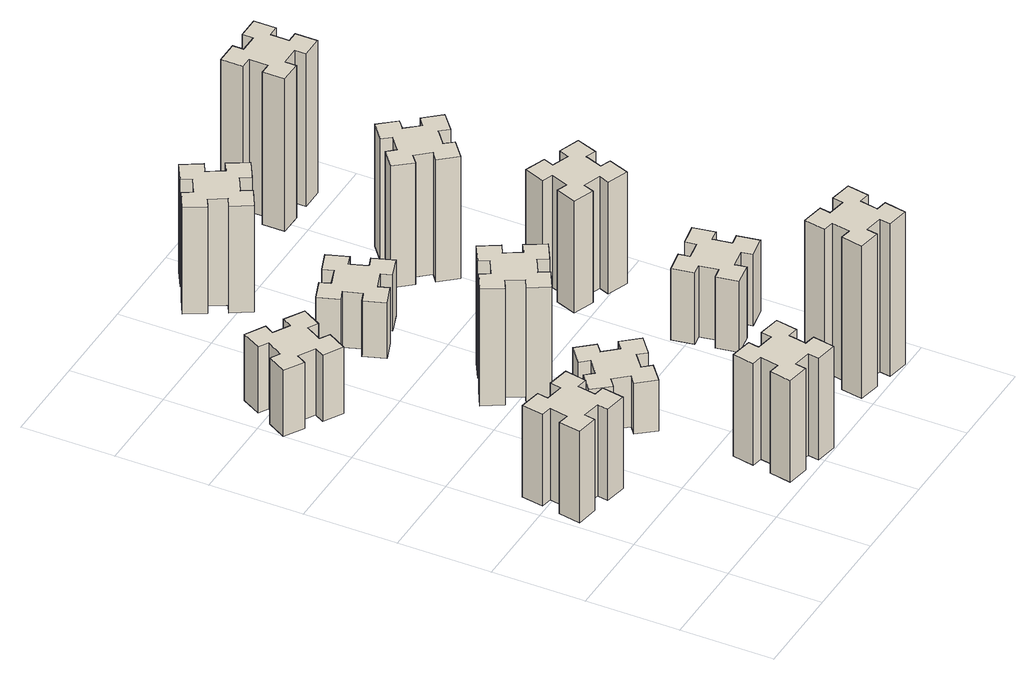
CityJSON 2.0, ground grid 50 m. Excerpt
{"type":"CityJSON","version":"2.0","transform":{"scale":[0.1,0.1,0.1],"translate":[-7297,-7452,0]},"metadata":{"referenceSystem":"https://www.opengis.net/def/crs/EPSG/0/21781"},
"CityObjects":{
"building1":{"type":"Building","attributes":{"class":"1000","function":"1000","usage":"1000","yearOfConstruction":2016,"roofType":"1000","measuredHeight":54,"storeysAboveGround":30,"storeysBelowGround":0},"geometry":[{"type":"Solid","lod":"1","boundaries":[[[[0,1,2,3,4,5,6,7,8,9,10,11,12,13,14,15,16,17,18,19]],[[17,16,20,21]],[[16,15,22,20]],[[15,14,23,22]],[[14,13,24,23]],[[13,12,25,24]],[[12,11,26,25]],[[11,10,27,26]],[[10,9,28,27]],[[9,8,29,28]],[[8,7,30,29]],[[7,6,31,30]],[[6,5,32,31]],[[5,4,33,32]],[[4,3,34,33]],[[3,2,35,34]],[[2,1,36,35]],[[1,0,37,36]],[[0,19,38,37]],[[19,18,39,38]],[[18,17,21,39]],[[24,25,26,27,28,29,30,31,32,33,34,35,36,37,38,39,21,20,22,23]]]]}]},
"building2":{"type":"Building","attributes":{"class":"1000","function":"1000","usage":"1000","yearOfConstruction":2016,"roofType":"1000","measuredHeight":39,"storeysAboveGround":30,"storeysBelowGround":0},"geometry":[{"type":"Solid","lod":"1","boundaries":[[[[40,41,42,43,44,45,46,47,48,49,50,51,52,53,54,55,56,57,58,59]],[[57,56,60,61]],[[56,55,62,60]],[[55,54,63,62]],[[54,53,64,63]],[[53,52,65,64]],[[52,51,66,65]],[[51,50,67,66]],[[50,49,68,67]],[[49,48,69,68]],[[48,47,70,69]],[[47,46,71,70]],[[46,45,72,71]],[[45,44,73,72]],[[44,43,74,73]],[[43,42,75,74]],[[42,41,76,75]],[[41,40,77,76]],[[40,59,78,77]],[[59,58,79,78]],[[58,57,61,79]],[[64,65,66,67,68,69,70,71,72,73,74,75,76,77,78,79,61,60,62,63]]]]}]},
"building3":{"type":"Building","attributes":{"class":"1000","function":"1000","usage":"1000","yearOfConstruction":2016,"roofType":"1000","measuredHeight":60,"storeysAboveGround":30,"storeysBelowGround":0},"geometry":[{"type":"Solid","lod":"1","boundaries":[[[[80,81,82,83,84,85,86,87,88,89,90,91,92,93,94,95,96,97,98,99]],[[97,96,100,101]],[[96,95,102,100]],[[95,94,103,102]],[[94,93,104,103]],[[93,92,105,104]],[[92,91,106,105]],[[91,90,107,106]],[[90,89,108,107]],[[89,88,109,108]],[[88,87,110,109]],[[87,86,111,110]],[[86,85,112,111]],[[85,84,113,112]],[[84,83,114,113]],[[83,82,115,114]],[[82,81,116,115]],[[81,80,117,116]],[[80,99,118,117]],[[99,98,119,118]],[[98,97,101,119]],[[104,105,106,107,108,109,110,111,112,113,114,115,116,117,118,119,101,100,102,103]]]]}]},
"building4":{"type":"Building","attributes":{"class":"1000","function":"1000","usage":"1000","yearOfConstruction":2016,"roofType":"1000","measuredHeight":30,"storeysAboveGround":30,"storeysBelowGround":0},"geometry":[{"type":"Solid","lod":"1","boundaries":[[[[120,121,122,123,124,125,126,127,128,129,130,131,132,133,134,135,136,137,138,139]],[[137,136,140,141]],[[136,135,142,140]],[[135,134,143,142]],[[134,133,144,143]],[[133,132,145,144]],[[132,131,146,145]],[[131,130,147,146]],[[130,129,148,147]],[[129,128,149,148]],[[128,127,150,149]],[[127,126,151,150]],[[126,125,152,151]],[[125,124,153,152]],[[124,123,154,153]],[[123,122,155,154]],[[122,121,156,155]],[[121,120,157,156]],[[120,139,158,157]],[[139,138,159,158]],[[138,137,141,159]],[[144,145,146,147,148,149,150,151,152,153,154,155,156,157,158,159,141,140,142,143]]]]}]},
"building5":{"type":"Building","attributes":{"class":"1000","function":"1000","usage":"1000","yearOfConstruction":2016,"roofType":"1000","measuredHeight":69,"storeysAboveGround":30,"storeysBelowGround":0},"geometry":[{"type":"Solid","lod":"1","boundaries":[[[[160,161,162,163,164,165,166,167,168,169,170,171,172,173,174,175,176,177,178,179]],[[177,176,180,181]],[[176,175,182,180]],[[175,174,183,182]],[[174,173,184,183]],[[173,172,185,184]],[[172,171,186,185]],[[171,170,187,186]],[[170,169,188,187]],[[169,168,189,188]],[[168,167,190,189]],[[167,166,191,190]],[[166,165,192,191]],[[165,164,193,192]],[[164,163,194,193]],[[163,162,195,194]],[[162,161,196,195]],[[161,160,197,196]],[[160,179,198,197]],[[179,178,199,198]],[[178,177,181,199]],[[184,185,186,187,188,189,190,191,192,193,194,195,196,197,198,199,181,180,182,183]]]]}]},
"building6":{"type":"Building","attributes":{"class":"1000","function":"1000","usage":"1000","yearOfConstruction":2016,"roofType":"1000","measuredHeight":33,"storeysAboveGround":30,"storeysBelowGround":0},"geometry":[{"type":"Solid","lod":"1","boundaries":[[[[200,201,202,203,204,205,206,207,208,209,210,211,212,213,214,215,216,217,218,219]],[[217,216,220,221]],[[216,215,222,220]],[[215,214,223,222]],[[214,213,224,223]],[[213,212,225,224]],[[212,211,226,225]],[[211,210,227,226]],[[210,209,228,227]],[[209,208,229,228]],[[208,207,230,229]],[[207,206,231,230]],[[206,205,232,231]],[[205,204,233,232]],[[204,203,234,233]],[[203,202,235,234]],[[202,201,236,235]],[[201,200,237,236]],[[200,219,238,237]],[[219,218,239,238]],[[218,217,221,239]],[[224,225,226,227,228,229,230,231,232,233,234,235,236,237,238,239,221,220,222,223]]]]}]},
"building7":{"type":"Building","attributes":{"class":"1000","function":"1000","usage":"1000","yearOfConstruction":2016,"roofType":"1000","measuredHeight":90,"storeysAboveGround":30,"storeysBelowGround":0},"geometry":[{"type":"Solid","lod":"1","boundaries":[[[[240,241,242,243,244,245,246,247,248,249,250,251,252,253,254,255,256,257,258,259]],[[257,256,260,261]],[[256,255,262,260]],[[255,254,263,262]],[[254,253,264,263]],[[253,252,265,264]],[[252,251,266,265]],[[251,250,267,266]],[[250,249,268,267]],[[249,248,269,268]],[[248,247,270,269]],[[247,246,271,270]],[[246,245,272,271]],[[245,244,273,272]],[[244,243,274,273]],[[243,242,275,274]],[[242,241,276,275]],[[241,240,277,276]],[[240,259,278,277]],[[259,258,279,278]],[[258,257,261,279]],[[264,265,266,267,268,269,270,271,272,273,274,275,276,277,278,279,261,260,262,263]]]]}]},
"building8":{"type":"Building","attributes":{"class":"1000","function":"1000","usage":"1000","yearOfConstruction":2016,"roofType":"1000","measuredHeight":63,"storeysAboveGround":30,"storeysBelowGround":0},"geometry":[{"type":"Solid","lod":"1","boundaries":[[[[280,281,282,283,284,285,286,287,288,289,290,291,292,293,294,295,296,297,298,299]],[[297,296,300,301]],[[296,295,302,300]],[[295,294,303,302]],[[294,293,304,303]],[[293,292,305,304]],[[292,291,306,305]],[[291,290,307,306]],[[290,289,308,307]],[[289,288,309,308]],[[288,287,310,309]],[[287,286,311,310]],[[286,285,312,311]],[[285,284,313,312]],[[284,283,314,313]],[[283,282,315,314]],[[282,281,316,315]],[[281,280,317,316]],[[280,299,318,317]],[[299,298,319,318]],[[298,297,301,319]],[[304,305,306,307,308,309,310,311,312,313,314,315,316,317,318,319,301,300,302,303]]]]}]},
"building9":{"type":"Building","attributes":{"class":"1000","function":"1000","usage":"1000","yearOfConstruction":2016,"roofType":"1000","measuredHeight":42,"storeysAboveGround":30,"storeysBelowGround":0},"geometry":[{"type":"Solid","lod":"1","boundaries":[[[[320,321,322,323,324,325,326,327,328,329,330,331,332,333,334,335,336,337,338,339]],[[337,336,340,341]],[[336,335,342,340]],[[335,334,343,342]],[[334,333,344,343]],[[333,332,345,344]],[[332,331,346,345]],[[331,330,347,346]],[[330,329,348,347]],[[329,328,349,348]],[[328,327,350,349]],[[327,326,351,350]],[[326,325,352,351]],[[325,324,353,352]],[[324,323,354,353]],[[323,322,355,354]],[[322,321,356,355]],[[321,320,357,356]],[[320,339,358,357]],[[339,338,359,358]],[[338,337,341,359]],[[344,345,346,347,348,349,350,351,352,353,354,355,356,357,358,359,341,340,342,343]]]]}]},
"building10":{"type":"Building","attributes":{"class":"1000","function":"1000","usage":"1000","yearOfConstruction":2016,"roofType":"1000","measuredHeight":66,"storeysAboveGround":30,"storeysBelowGround":0},"geometry":[{"type":"Solid","lod":"1","boundaries":[[[[360,361,362,363,364,365,366,367,368,369,370,371,372,373,374,375,376,377,378,379]],[[377,376,380,381]],[[376,375,382,380]],[[375,374,383,382]],[[374,373,384,383]],[[373,372,385,384]],[[372,371,386,385]],[[371,370,387,386]],[[370,369,388,387]],[[369,368,389,388]],[[368,367,390,389]],[[367,366,391,390]],[[366,365,392,391]],[[365,364,393,392]],[[364,363,394,393]],[[363,362,395,394]],[[362,361,396,395]],[[361,360,397,396]],[[360,379,398,397]],[[379,378,399,398]],[[378,377,381,399]],[[384,385,386,387,388,389,390,391,392,393,394,395,396,397,398,399,381,380,382,383]]]]}]},
"building11":{"type":"Building","attributes":{"class":"1000","function":"1000","usage":"1000","yearOfConstruction":2016,"roofType":"1000","measuredHeight":72,"storeysAboveGround":30,"storeysBelowGround":0},"geometry":[{"type":"Solid","lod":"1","boundaries":[[[[400,401,402,403,404,405,406,407,408,409,410,411,412,413,414,415,416,417,418,419]],[[417,416,420,421]],[[416,415,422,420]],[[415,414,423,422]],[[414,413,424,423]],[[413,412,425,424]],[[412,411,426,425]],[[411,410,427,426]],[[410,409,428,427]],[[409,408,429,428]],[[408,407,430,429]],[[407,406,431,430]],[[406,405,432,431]],[[405,404,433,432]],[[404,403,434,433]],[[403,402,435,434]],[[402,401,436,435]],[[401,400,437,436]],[[400,419,438,437]],[[419,418,439,438]],[[418,417,421,439]],[[424,425,426,427,428,429,430,431,432,433,434,435,436,437,438,439,421,420,422,423]]]]}]},
"building12":{"type":"Building","attributes":{"class":"1000","function":"1000","usage":"1000","yearOfConstruction":2016,"roofType":"1000","measuredHeight":90,"storeysAboveGround":30,"storeysBelowGround":0},"geometry":[{"type":"Solid","lod":"1","boundaries":[[[[440,441,442,443,444,445,446,447,448,449,450,451,452,453,454,455,456,457,458,459]],[[457,456,460,461]],[[456,455,462,460]],[[455,454,463,462]],[[454,453,464,463]],[[453,452,465,464]],[[452,451,466,465]],[[451,450,467,466]],[[450,449,468,467]],[[449,448,469,468]],[[448,447,470,469]],[[447,446,471,470]],[[446,445,472,471]],[[445,444,473,472]],[[444,443,474,473]],[[443,442,475,474]],[[442,441,476,475]],[[441,440,477,476]],[[440,459,478,477]],[[459,458,479,478]],[[458,457,461,479]],[[464,465,466,467,468,469,470,471,472,473,474,475,476,477,478,479,461,460,462,463]]]]}]}
},
"vertices":[
[335,877,0],[352,975,0],[411,965,0],[432,1083,0],[314,1104,0],[304,1045,0],[205,1062,0],[216,1121,0],[97,1142,0],[77,1024,0],[136,1014,0],[118,915,0],[59,926,0],[38,807,0],[157,787,0],[167,846,0],[265,828,0],[255,769,0],[373,748,0],[394,867,0],[265,828,540],[255,769,540],[167,846,540],[157,787,540],[38,807,540],[59,926,540],[118,915,540],[136,1014,540],[77,1024,540],[97,1142,540],[216,1121,540],[205,1062,540],[304,1045,540],[314,1104,540],[432,1083,540],[411,965,540],[352,975,540],[335,877,540],[394,867,540],[373,748,540],
[306,2327,0],[356,2414,0],[408,2384,0],[468,2488,0],[364,2548,0],[334,2496,0],[247,2546,0],[277,2598,0],[173,2658,0],[113,2554,0],[165,2524,0],[115,2437,0],[63,2467,0],[3,2363,0],[107,2303,0],[137,2355,0],[224,2305,0],[194,2253,0],[298,2193,0],[358,2297,0],[224,2305,390],[194,2253,390],[137,2355,390],[107,2303,390],[3,2363,390],[63,2467,390],[115,2437,390],[165,2524,390],[113,2554,390],[173,2658,390],[277,2598,390],[247,2546,390],[334,2496,390],[364,2548,390],[468,2488,390],[408,2384,390],[356,2414,390],[306,2327,390],[358,2297,390],[298,2193,390],
[876,274,0],[858,175,0],[799,186,0],[778,67,0],[897,47,0],[907,106,0],[1005,88,0],[995,29,0],[1113,8,0],[1134,127,0],[1075,137,0],[1092,235,0],[1151,225,0],[1172,343,0],[1054,364,0],[1044,305,0],[945,322,0],[956,381,0],[837,402,0],[817,284,0],[945,322,600],[956,381,600],[1044,305,600],[1054,364,600],[1172,343,600],[1151,225,600],[1092,235,600],[1075,137,600],[1134,127,600],[1113,8,600],[995,29,600],[1005,88,600],[907,106,600],[897,47,600],[778,67,600],[799,186,600],[858,175,600],[876,274,600],[817,284,600],[837,402,600],
[908,929,0],[984,993,0],[1023,947,0],[1115,1024,0],[1038,1116,0],[992,1078,0],[927,1154,0],[973,1193,0],[896,1285,0],[804,1208,0],[843,1162,0],[766,1097,0],[728,1143,0],[636,1066,0],[713,974,0],[759,1013,0],[823,936,0],[777,898,0],[854,806,0],[946,883,0],[823,936,300],[777,898,300],[759,1013,300],[713,974,300],[636,1066,300],[728,1143,300],[766,1097,300],[843,1162,300],[804,1208,300],[896,1285,300],[973,1193,300],[927,1154,300],[992,1078,300],[1038,1116,300],[1115,1024,300],[1023,947,300],[984,993,300],[908,929,300],[946,883,300],[854,806,300],
[755,1574,0],[805,1487,0],[753,1457,0],[813,1353,0],[917,1413,0],[887,1465,0],[974,1515,0],[1004,1463,0],[1108,1523,0],[1048,1627,0],[996,1597,0],[946,1684,0],[998,1714,0],[938,1818,0],[834,1758,0],[864,1706,0],[777,1656,0],[747,1708,0],[643,1648,0],[703,1544,0],[777,1656,690],[747,1708,690],[864,1706,690],[834,1758,690],[938,1818,690],[998,1714,690],[946,1684,690],[996,1597,690],[1048,1627,690],[1108,1523,690],[1004,1463,690],[974,1515,690],[887,1465,690],[917,1413,690],[813,1353,690],[753,1457,690],[805,1487,690],[755,1574,690],[703,1544,690],[643,1648,690],
[866,2305,0],[960,2339,0],[980,2283,0],[1093,2324,0],[1052,2437,0],[996,2416,0],[962,2510,0],[1018,2530,0],[977,2643,0],[864,2602,0],[885,2546,0],[791,2512,0],[770,2568,0],[657,2527,0],[699,2414,0],[755,2435,0],[789,2341,0],[733,2320,0],[774,2207,0],[887,2249,0],[789,2341,330],[733,2320,330],[755,2435,330],[699,2414,330],[657,2527,330],[770,2568,330],[791,2512,330],[885,2546,330],[864,2602,330],[977,2643,330],[1018,2530,330],[962,2510,330],[996,2416,330],[1052,2437,330],[1093,2324,330],[980,2283,330],[960,2339,330],[866,2305,330],[887,2249,330],[774,2207,330],
[1784,305,0],[1685,322,0],[1696,381,0],[1577,402,0],[1557,284,0],[1616,274,0],[1598,175,0],[1539,186,0],[1518,67,0],[1637,47,0],[1647,106,0],[1745,88,0],[1735,29,0],[1853,8,0],[1874,127,0],[1815,137,0],[1832,235,0],[1891,225,0],[1912,343,0],[1794,364,0],[1832,235,900],[1891,225,900],[1815,137,900],[1874,127,900],[1853,8,900],[1735,29,900],[1745,88,900],[1647,106,900],[1637,47,900],[1518,67,900],[1539,186,900],[1598,175,900],[1616,274,900],[1557,284,900],[1577,402,900],[1696,381,900],[1685,322,900],[1784,305,900],[1794,364,900],[1912,343,900],
[996,3177,0],[946,3264,0],[998,3294,0],[938,3398,0],[834,3338,0],[864,3286,0],[777,3236,0],[747,3288,0],[643,3228,0],[703,3124,0],[755,3154,0],[805,3067,0],[753,3037,0],[813,2933,0],[917,2993,0],[887,3045,0],[974,3095,0],[1004,3043,0],[1108,3103,0],[1048,3207,0],[974,3095,630],[1004,3043,630],[887,3045,630],[917,2993,630],[813,2933,630],[753,3037,630],[805,3067,630],[755,3154,630],[703,3124,630],[643,3228,630],[747,3288,630],[777,3236,630],[864,3286,630],[834,3338,630],[938,3398,630],[998,3294,630],[946,3264,630],[996,3177,630],[1048,3207,630],[1108,3103,630],
[1685,828,0],[1784,846,0],[1794,787,0],[1912,807,0],[1891,926,0],[1832,915,0],[1815,1014,0],[1874,1024,0],[1853,1142,0],[1735,1121,0],[1745,1062,0],[1647,1045,0],[1637,1104,0],[1518,1083,0],[1539,965,0],[1598,975,0],[1616,877,0],[1557,867,0],[1577,748,0],[1696,769,0],[1616,877,420],[1557,867,420],[1598,975,420],[1539,965,420],[1518,1083,420],[1637,1104,420],[1647,1045,420],[1745,1062,420],[1735,1121,420],[1853,1142,420],[1874,1024,420],[1815,1014,420],[1832,915,420],[1891,926,420],[1912,807,420],[1794,787,420],[1784,846,420],[1685,828,420],[1696,769,420],[1577,748,420],
[1800,1772,0],[1706,1806,0],[1727,1862,0],[1614,1903,0],[1573,1790,0],[1629,1770,0],[1595,1676,0],[1539,1697,0],[1497,1584,0],[1610,1543,0],[1631,1599,0],[1725,1565,0],[1704,1509,0],[1817,1467,0],[1858,1580,0],[1802,1601,0],[1836,1695,0],[1892,1674,0],[1933,1787,0],[1820,1828,0],[1836,1695,660],[1892,1674,660],[1802,1601,660],[1858,1580,660],[1817,1467,660],[1704,1509,660],[1725,1565,660],[1631,1599,660],[1610,1543,660],[1497,1584,660],[1539,1697,660],[1595,1676,660],[1629,1770,660],[1573,1790,660],[1614,1903,660],[1727,1862,660],[1706,1806,660],[1800,1772,660],[1820,1828,660],[1933,1787,660],
[1399,2393,0],[1463,2316,0],[1417,2278,0],[1494,2186,0],[1586,2263,0],[1548,2309,0],[1624,2373,0],[1663,2327,0],[1755,2404,0],[1678,2496,0],[1632,2458,0],[1567,2534,0],[1613,2573,0],[1536,2665,0],[1444,2588,0],[1483,2542,0],[1406,2477,0],[1368,2523,0],[1276,2446,0],[1353,2354,0],[1406,2477,720],[1368,2523,720],[1483,2542,720],[1444,2588,720],[1536,2665,720],[1613,2573,720],[1567,2534,720],[1632,2458,720],[1678,2496,720],[1755,2404,720],[1663,2327,720],[1624,2373,720],[1548,2309,720],[1586,2263,720],[1494,2186,720],[1417,2278,720],[1463,2316,720],[1399,2393,720],[1353,2354,720],[1276,2446,720],
[1565,3155,0],[1665,3155,0],[1665,3095,0],[1785,3095,0],[1785,3215,0],[1725,3215,0],[1725,3315,0],[1785,3315,0],[1785,3435,0],[1665,3435,0],[1665,3375,0],[1565,3375,0],[1565,3435,0],[1445,3435,0],[1445,3315,0],[1505,3315,0],[1505,3215,0],[1445,3215,0],[1445,3095,0],[1565,3095,0],[1505,3215,900],[1445,3215,900],[1505,3315,900],[1445,3315,900],[1445,3435,900],[1565,3435,900],[1565,3375,900],[1665,3375,900],[1665,3435,900],[1785,3435,900],[1785,3315,900],[1725,3315,900],[1725,3215,900],[1785,3215,900],[1785,3095,900],[1665,3095,900],[1665,3155,900],[1565,3155,900],[1565,3095,900],[1445,3095,900]
]}
